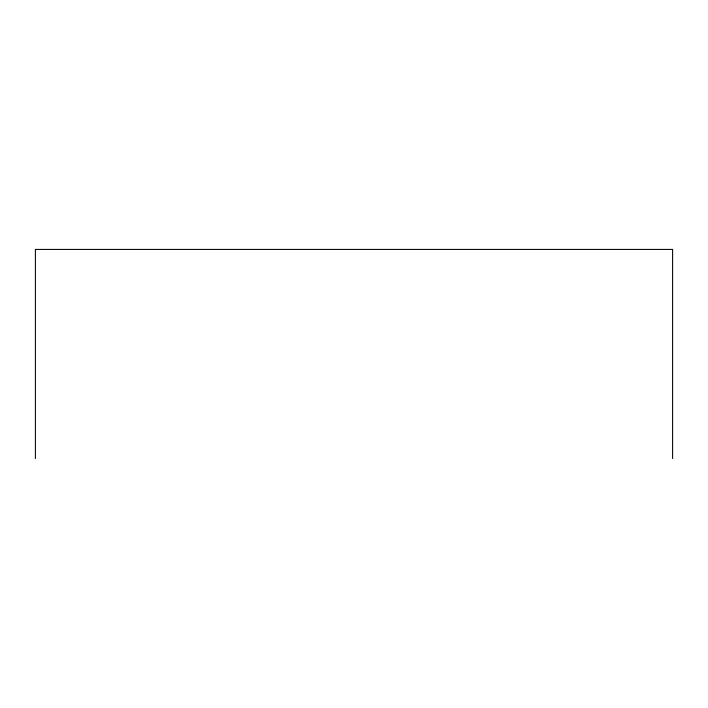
<?xml version="1.0" encoding="UTF-8"?>
<svg xmlns="http://www.w3.org/2000/svg" width="708" height="708" viewBox="0 0 708 708"><rect width="100%" height="100%" fill="white"/><g stroke="black" fill="none" stroke-linecap="round" stroke-linejoin="round"><path stroke-width="1.06" d="M672.6 458.572L672.6 249.428L35.4 249.428L35.4 458.572"/></g></svg>
